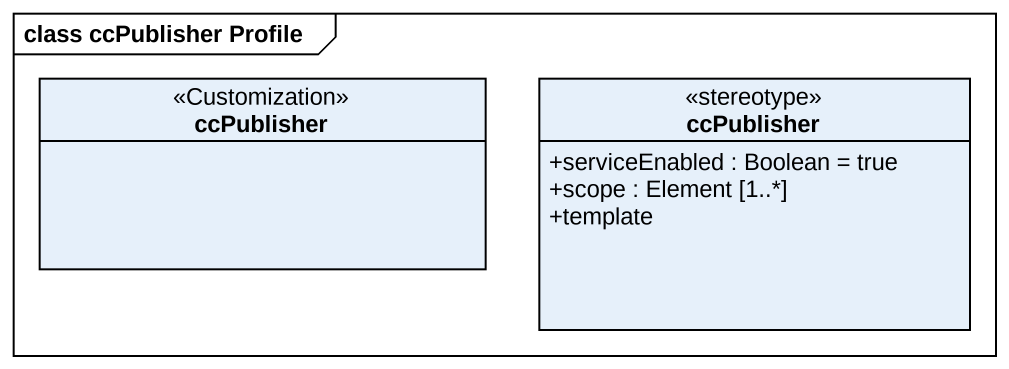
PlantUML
@startuml
mainframe class ccPublisher Profile
hide circle
hide empty members
skinparam classAttributeIconSize 0
class ccPublisher <<Customization>>
class "ccPublisher" as ccPublisher_2 <<stereotype>> {
  +serviceEnabled : Boolean = true
  +scope : Element [1..*]
  +template
}
@enduml
